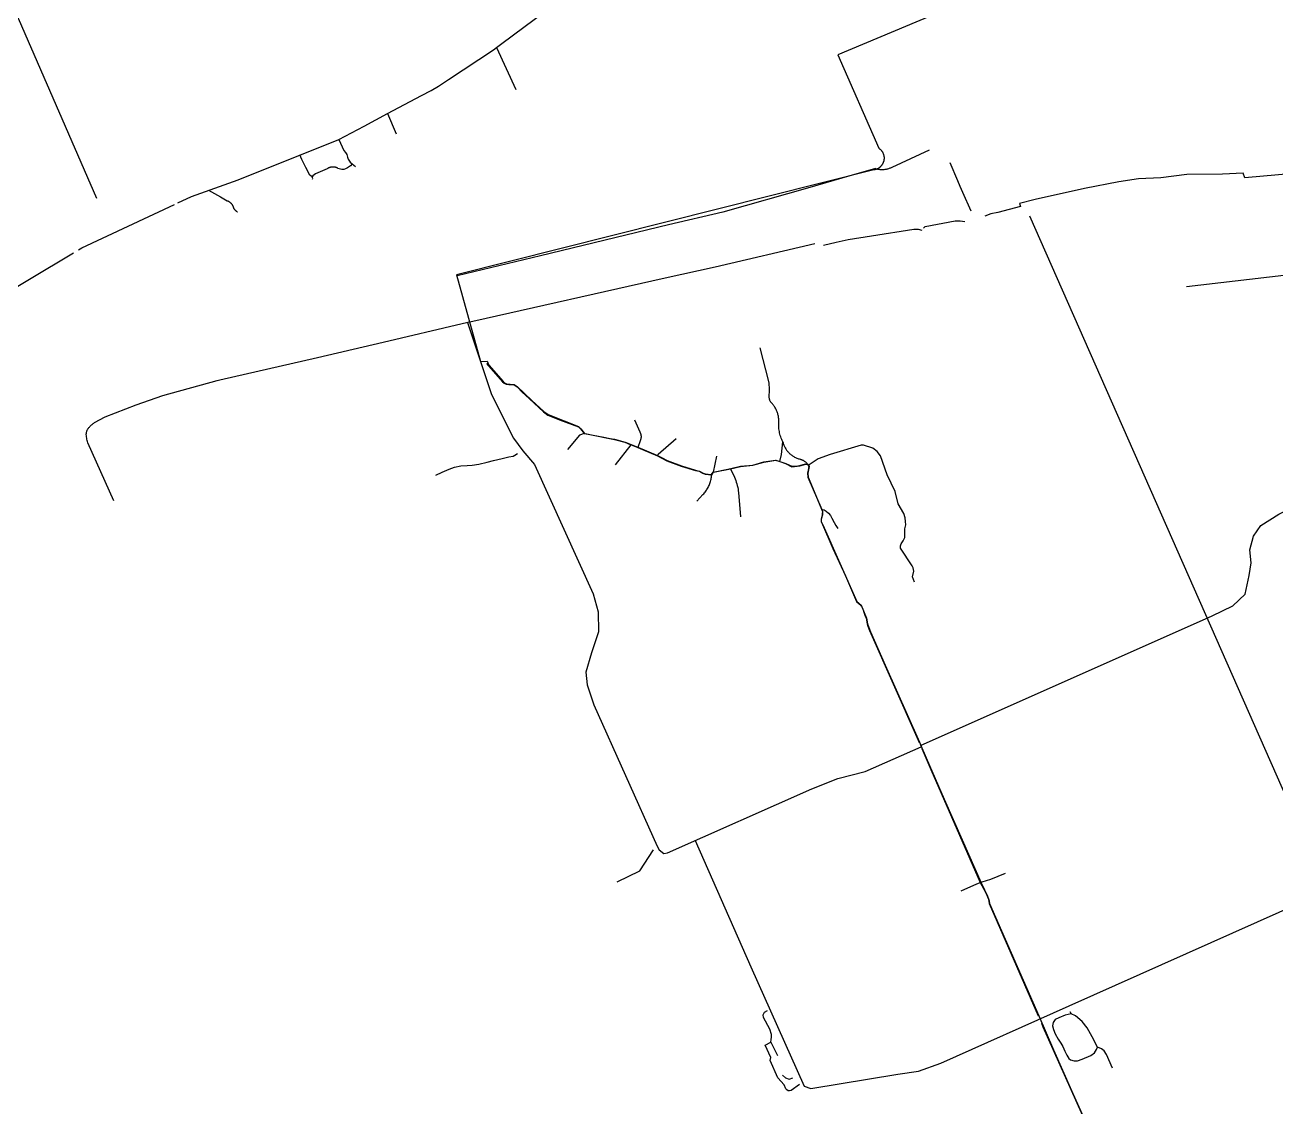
# Model space of a CAD drawing. Header units: inches. Extents: x 327545 to 344127, y 4677187 to 4689491.
# Drawn here: x 334894 to 337126, y 4681506 to 4683436 of the extents above; entities that cross this region are included whole.
import ezdxf

# ---------------------------------------------------------------- set-up
doc = ezdxf.new("R2010")
doc.units = ezdxf.units.IN
doc.header["$MEASUREMENT"] = 0
doc.layers.add('Trails', color=7, linetype='Continuous')

msp = doc.modelspace()

# ---------------------------------------------------------------- linework, layer by layer
at = {"layer": 'Trails'}
for p, q in [((334672.1604, 4683930.6376), (335021.4628, 4683127.5643)), ((335735.2047, 4683396.3078), (335769.374, 4683321.0733)), ((335540.8388, 4683278.2229), (335556.2436, 4683242.3904)), ((335477.7927, 4683188.4181), (335483.5878, 4683183.7558)), ((336411.0486, 4683180.2591), (336351.3761, 4683163.0124)), ((337217.364, 4681892.3033), (336686.7589, 4683095.0845)), ((335813.5552, 4683024.2031), (335664.8962, 4682988.7932)), ((336966.2419, 4682969.9024), (337139.7192, 4682990.1663)), ((335522.9808, 4682867.9841), (335684.1951, 4682906.0178)), ((335241.8027, 4682803.5286), (335415.728, 4682843.395)), ((335947.4754, 4682651.4541), (335975.4938, 4682687.2684)), ((335975.4938, 4682687.2684), (335987.2694, 4682682.5759)), ((336122.0462, 4682638.5066), (336127.9176, 4682667.2154)), ((336290.4518, 4682652.1018), (336291.3198, 4682650.3635)), ((336118.9852, 4682633.8297), (336122.0462, 4682638.5066)), ((336122.0462, 4682638.5066), (336152.4717, 4682644.4302)), ((336756.6771, 4681686.5067), (337217.364, 4681892.3033)), ((336758.0654, 4681676.5982), (336760.0255, 4681672.191)), ((336758.0654, 4681676.5982), (336760.0255, 4681672.191)), ((336224.7553, 4681621.9134), (336236.2618, 4681598.3342))]:
    msp.add_line(p, q, dxfattribs=at)
for points in [[(337111.9913, 4683705.3038), (336343.8363, 4683382.9155), (336417.3464, 4683216.3792), (336417.9462, 4683215.9421), (336418.5304, 4683215.4845), (336419.0985, 4683215.0069), (336419.6497, 4683214.51), (336420.1833, 4683213.9942), (336420.6988, 4683213.4603), (336421.1955, 4683212.9089), (336421.6728, 4683212.3406), (336422.1301, 4683211.7561), (336422.567, 4683211.1561), (336422.9827, 4683210.5414), (336423.377, 4683209.9126), (336423.7492, 4683209.2706), (336424.099, 4683208.616), (336424.426, 4683207.9498), (336424.7296, 4683207.2726), (336425.0096, 4683206.5853), (336425.2657, 4683205.8887), (336425.4975, 4683205.1837), (336425.7047, 4683204.4711), (336425.8872, 4683203.7517), (336426.0446, 4683203.0265), (336426.1768, 4683202.2962), (336426.2837, 4683201.5618), (336426.3651, 4683200.8241), (336426.4209, 4683200.0841), (336426.451, 4683199.3425), (336426.4554, 4683198.6004), (336426.4342, 4683197.8586), (336426.3872, 4683197.1179), (336426.3147, 4683196.3793), (336426.2166, 4683195.6437), (336426.0931, 4683194.9119), (336425.9443, 4683194.1848), (336425.7705, 4683193.4633), (336425.5718, 4683192.7483), (336425.3484, 4683192.0405), (336425.1007, 4683191.3409), (336424.8289, 4683190.6504), (336424.5333, 4683189.9696), (336424.2144, 4683189.2995), (336423.8725, 4683188.6408), (336423.5079, 4683187.9944), (336423.1212, 4683187.3609), (336422.7128, 4683186.7413), (336422.2832, 4683186.1361), (336421.8328, 4683185.5462), (336421.3624, 4683184.9723), (336420.8723, 4683184.4149), (336420.3632, 4683183.8749), (336419.8358, 4683183.3528), (336419.2906, 4683182.8493), (336418.7282, 4683182.365), (336418.1495, 4683181.9004), (336417.555, 4683181.4562), (336416.9455, 4683181.0328), (336416.3217, 4683180.6307), (336415.6843, 4683180.2505), (336415.0342, 4683179.8926), (336414.372, 4683179.5574), (336413.6987, 4683179.2454), (336413.0149, 4683178.9568), (336412.3216, 4683178.6921), (336411.6195, 4683178.4516), (336410.9095, 4683178.2355), (336410.1925, 4683178.0441), (336409.4692, 4683177.8776), (336408.7407, 4683177.7363), (336408.0076, 4683177.6204), (335663.465, 4682990.3819), (335706.2649, 4682836.119), (335718.1256, 4682836.8281), (335719.3956, 4682833.4944), (335721.4594, 4682829.605), (335746.7007, 4682800.0774), (335749.1322, 4682797.7729), (335752.7143, 4682796.1821), (335766.4624, 4682794.7302), (335772.0451, 4682791.37), (335798.1243, 4682766.4197), (335819.347, 4682746.9446), (335827.0565, 4682741.2115), (335881.4111, 4682719.8516), (335885.5386, 4682715.8194), (335891.9045, 4682707.6596), (335896.4448, 4682706.85), (335907.7795, 4682704.7227), (335926.5914, 4682701.135), (335937.9262, 4682698.8807), (335945.5145, 4682697.452), (335964.3264, 4682692.2767), (335987.4269, 4682683.0356), (336022.3702, 4682668.1142), (336030.3293, 4682664.0241), (336039.4059, 4682659.2444), (336064.9726, 4682649.6479), (336089.7906, 4682641.9485), (336097.3577, 4682640.4404), (336103.4695, 4682636.9744), (336107.222, 4682635.3672), (336118.789, 4682634.2491), (336121.5172, 4682638.8816), (336144.8337, 4682643.5779), (336155.3839, 4682645.5954), (336170.1345, 4682649.3988), (336192.2603, 4682651.2839), (336212.2695, 4682657.1048), (336232.9401, 4682660.2798), (336240.7122, 4682657.7993), (336251.0971, 4682654.2936), (336262.1737, 4682649.5856), (336269.2646, 4682649.5327), (336276.276, 4682650.1941), (336286.5514, 4682653.4668), (336290.9832, 4682652.7061), (336292.8353, 4682648.5389), (336290.4209, 4682636.8972), (336290.917, 4682629.9188), (336316.9124, 4682568.7007), (336316.4824, 4682562.3507), (336314.4319, 4682554.5455), (336314.5311, 4682549.8491), (336317.3052, 4682544.698), (336378.0021, 4682407.9983), (336385.4468, 4682401.49), (336395.1372, 4682378.1405), (336396.7842, 4682367.9998), (336402.1393, 4682354.0086), (336428.5048, 4682294.225), (336489.4628, 4682157.2342), (336493.9608, 4682146.7169), (336507.5538, 4682115.1322), (336533.8468, 4682055.2701), (336565.8614, 4681982.5096), (336599.3948, 4681906.0409), (336605.6813, 4681893.4679), (336610.4438, 4681884.2815), (336614.0633, 4681873.6664), (336614.7618, 4681869.3061), (336702.4813, 4681668.7315), (336728.901, 4681607.877), (336761.0215, 4681535.8572), (336790.0728, 4681470.5579)], [(335735.2047, 4683396.3078), (335744.7771, 4683403.2712), (335841.4689, 4683474.9321), (335866.6283, 4683492.7159), (335879.4201, 4683504.4525)], [(335540.8388, 4683278.2229), (335601.3908, 4683310.7349), (335618.3242, 4683319.3338), (335631.4211, 4683327.2714), (335649.5482, 4683338.8714), (335729.4441, 4683392.1173), (335735.2047, 4683396.3078)], [(335166.4222, 4683118.9355), (335190.6723, 4683130.2868), (335274.0824, 4683160.3171), (335453.9994, 4683232.2839), (335499.2879, 4683255.9131), (335540.8388, 4683278.2229)], [(335453.6277, 4683232.0985), (335462.8242, 4683212.3705), (335465.4277, 4683209.005), (335467.8523, 4683205.1911), (335469.153, 4683200.75), (335470.677, 4683197.1093), (335471.8835, 4683194.8868), (335473.9584, 4683191.5028), (335477.7927, 4683188.4181)], [(335406.3433, 4683165.2565), (335404.2882, 4683166.3888), (335401.9234, 4683168.6508), (335394.8127, 4683181.8138), (335387.7351, 4683196.5974), (335384.364, 4683204.4298)], [(336411.0486, 4683180.2591), (336412.3294, 4683179.8745), (336413.6228, 4683179.5344), (336414.9272, 4683179.2393), (336416.2409, 4683178.9895), (336417.5626, 4683178.7852), (336418.8905, 4683178.6268), (336420.2231, 4683178.5144), (336421.5588, 4683178.4482), (336422.896, 4683178.4283), (336424.2331, 4683178.4546), (336425.5684, 4683178.5271), (336426.9005, 4683178.6458), (336428.2276, 4683178.8105), (336429.5483, 4683179.0209), (336430.8609, 4683179.277), (336432.1638, 4683179.5783), (336433.4556, 4683179.9245), (336434.7346, 4683180.3151), (336435.9993, 4683180.7498), (336437.2482, 4683181.228), (336438.4799, 4683181.749), (336439.6927, 4683182.3124), (336440.8854, 4683182.9174), (336507.5192, 4683213.7519)], [(335477.7927, 4683188.4181), (335474.3591, 4683184.8776), (335469.2138, 4683181.5859), (335465.956, 4683179.8611), (335462.6328, 4683178.5699), (335459.2884, 4683178.5064), (335452.2044, 4683180.4388), (335451.8524, 4683180.6733), (335451.4929, 4683180.8962), (335451.1263, 4683181.1071), (335450.753, 4683181.3059), (335450.3734, 4683181.4923), (335449.9878, 4683181.6662), (335449.5968, 4683181.8274), (335449.2007, 4683181.9757), (335448.7999, 4683182.1109), (335448.395, 4683182.233), (335447.9862, 4683182.3416), (335447.5711, 4683182.4375), (335447.1531, 4683182.5196), (335446.7325, 4683182.5879), (335446.31, 4683182.6422), (335445.8859, 4683182.6826), (335445.4607, 4683182.7089), (335445.0348, 4683182.7212), (335444.6088, 4683182.7195), (335444.1831, 4683182.7036), (335443.6266, 4683182.746), (335443.0689, 4683182.7696), (335442.5108, 4683182.7746), (335441.9529, 4683182.7609), (335441.3957, 4683182.7285), (335440.8399, 4683182.6774), (335440.2861, 4683182.6078), (335439.735, 4683182.5196), (335439.1872, 4683182.413), (335438.6432, 4683182.2881), (335438.1037, 4683182.1451), (335437.5693, 4683181.9841), (335437.0406, 4683181.8052), (335436.5182, 4683181.6088), (335436.0027, 4683181.3949), (335435.4946, 4683181.1639), (335434.9946, 4683180.916), (335434.5031, 4683180.6515), (335434.0208, 4683180.3707), (335433.5481, 4683180.0739), (335433.0857, 4683179.7614), (335412.0437, 4683170.4698), (335407.3216, 4683167.4129), (335406.3433, 4683165.2565)], [(336543.5263, 4683191.2153), (336557.1764, 4683158.8558), (336561.4216, 4683148.792), (336566.3367, 4683137.7968), (336580.9746, 4683105.0511)], [(335407.0841, 4683161.0232), (335407.137, 4683162.399), (335406.9254, 4683163.5632), (335406.3433, 4683165.2565)], [(336351.3761, 4683163.0124), (336294.0395, 4683146.4408), (336138.9933, 4683102.5199), (336042.1556, 4683079.7657), (335813.5552, 4683024.2031)], [(337205.2087, 4682998.0769), (337201.6729, 4683016.453), (337198.7493, 4683047.2485), (337196.2035, 4683055.5036), (337193.6673, 4683071.6774), (337192.9995, 4683091.1029), (337197.19, 4683102.6025), (337197.9696, 4683110.5937), (337190.1733, 4683171.795), (337183.3515, 4683173.5492), (337070.3046, 4683163.4139), (337067.3601, 4683171.8618), (337030.0276, 4683170.4259), (336966.3472, 4683169.5866), (336920.045, 4683163.6335), (336880.3575, 4683161.6491), (336845.3001, 4683156.3574), (336783.7843, 4683144.4511), (336695.8102, 4683125.2688), (336668.0289, 4683117.9927), (336670.1456, 4683112.5688), (336629.6642, 4683101.7208), (336616.6996, 4683099.3396), (336606.3809, 4683095.3708)], [(335221.5405, 4683141.4003), (335242.7389, 4683129.6951), (335254.7208, 4683122.7368), (335255.2735, 4683122.5337), (335255.8189, 4683122.3118), (335256.3564, 4683122.0713), (335256.8854, 4683121.8124), (335257.4051, 4683121.5355), (335257.9149, 4683121.241), (335258.4144, 4683120.929), (335258.9028, 4683120.6001), (335259.3797, 4683120.2546), (335259.8444, 4683119.893), (335260.2964, 4683119.5155), (335260.7352, 4683119.1228), (335261.1602, 4683118.7152), (335261.5709, 4683118.2932), (335261.9669, 4683117.8574), (335262.3477, 4683117.4083), (335262.7128, 4683116.9463), (335263.0619, 4683116.472), (335263.3944, 4683115.986), (335263.7101, 4683115.4889), (335264.0084, 4683114.9812), (335264.2892, 4683114.4636), (335264.552, 4683113.9366), (335264.6841, 4683113.3855), (335264.8351, 4683112.8392), (335265.0048, 4683112.2985), (335265.193, 4683111.7639), (335265.3995, 4683111.2361), (335265.6241, 4683110.7157), (335265.8664, 4683110.2033), (335266.1263, 4683109.6996), (335266.4033, 4683109.2052), (335266.6971, 4683108.7205), (335267.0075, 4683108.2463), (335267.334, 4683107.783), (335267.6762, 4683107.3313), (335268.0338, 4683106.8916), (335268.4064, 4683106.4644), (335268.7934, 4683106.0504), (335269.1944, 4683105.6499), (335269.609, 4683105.2634), (335270.0366, 4683104.8915), (335270.4768, 4683104.5344), (335270.929, 4683104.1928), (335271.3927, 4683103.8669), (335271.8673, 4683103.5571), (335272.3523, 4683103.2639), (335272.8471, 4683102.9876)], [(334989.2507, 4683035.2198), (334995.2483, 4683038.8104), (335160.5762, 4683116.1991)], [(336403.8881, 4683060.1336), (336479.3409, 4683072.3085), (336487.4734, 4683072.1417), (336493.9653, 4683070.5338)], [(336496.7584, 4683074.0921), (336499.6357, 4683076.6057), (336553.1809, 4683087.0898), (336562.1436, 4683086.7921), (336570.4119, 4683085.4361)], [(336318.5659, 4683043.7384), (336340.9228, 4683049.1224), (336351.7426, 4683051.4083), (336362.6268, 4683053.3643), (336403.8881, 4683060.1336)], [(334536.0286, 4682743.9017), (334559.1938, 4682766.2423), (334666.1538, 4682841.7927), (334980.6081, 4683030.0458)], [(336036.158, 4682985.0637), (336125.173, 4683005.0297), (336302.732, 4683046.4937)], [(335684.1951, 4682906.0178), (335692.8899, 4682908.0691), (336036.158, 4682985.0637)], [(335683.3816, 4682905.4376), (335706.2649, 4682836.119), (335726.2243, 4682777.1296), (335765.2752, 4682699.0554), (335781.7634, 4682676.5006), (335802.5905, 4682652.2108)], [(335415.728, 4682843.395), (335515.0813, 4682866.1204), (335522.9808, 4682867.9841)], [(336221.9416, 4682780.5394), (336222.0114, 4682783.8489), (336221.9718, 4682787.159), (336221.823, 4682790.4659), (336221.565, 4682793.7662), (336221.1982, 4682797.0561), (336220.723, 4682800.3321), (336205.3435, 4682860.3139)], [(335717.4968, 4682832.2605), (335745.8432, 4682799.6377), (335748.7704, 4682797.2007), (335752.4001, 4682795.6867), (335756.8662, 4682795.0023), (335766.4004, 4682794.1727), (335771.8367, 4682790.8438), (335780.9193, 4682781.4796), (335793.7655, 4682769.5332), (335819.0063, 4682746.2212), (335826.6505, 4682740.4968), (335847.6426, 4682732.2319), (335881.3639, 4682719.5077), (335885.1776, 4682715.6915), (335891.5338, 4682707.4265)], [(335052.4702, 4682587.2878), (335006.2207, 4682691.1716), (335005.5987, 4682693.1741), (335005.0392, 4682695.195), (335004.5427, 4682697.2322), (335004.1097, 4682699.2839), (335003.7406, 4682701.348), (335003.4358, 4682703.4226), (335003.1955, 4682705.5057), (335003.2397, 4682706.2787), (335003.3104, 4682707.0496), (335003.4074, 4682707.8177), (335003.5307, 4682708.5821), (335003.6801, 4682709.3417), (335003.8554, 4682710.0958), (335004.0564, 4682710.8435), (335004.2829, 4682711.5838), (335004.5347, 4682712.3159), (335004.8113, 4682713.039), (335005.1126, 4682713.7522), (335005.4381, 4682714.4546), (335005.7875, 4682715.1455), (335006.1603, 4682715.824), (335006.9787, 4682716.9169), (335007.8321, 4682717.9827), (335008.7196, 4682719.0202), (335009.6402, 4682720.0284), (335010.5931, 4682721.0063), (335011.5771, 4682721.9527), (335012.5913, 4682722.8668), (335013.6346, 4682723.7475), (335014.7059, 4682724.5939), (335015.8041, 4682725.4051), (335016.9279, 4682726.1804), (335018.0764, 4682726.9188), (335037.0336, 4682737.2016), (335092.3375, 4682758.7834), (335139.8196, 4682775.1298), (335236.5729, 4682802.3298), (335241.8027, 4682803.5286)], [(336245.7841, 4682692.6385), (336244.7501, 4682694.8279), (336243.7916, 4682697.0514), (336242.9098, 4682699.3065), (336242.1057, 4682701.5903), (336241.3802, 4682703.9004), (336240.7342, 4682706.2339), (336240.1684, 4682708.5882), (336239.6836, 4682710.9604), (336239.2802, 4682713.3479), (336238.9587, 4682715.7478), (336238.7196, 4682718.1572), (336238.5631, 4682720.5735), (336238.4893, 4682722.9937), (336238.4985, 4682725.4149), (336238.5905, 4682727.8345), (336238.6493, 4682729.3755), (336238.6556, 4682730.9176), (336238.6096, 4682732.459), (336238.5112, 4682733.998), (336238.3606, 4682735.5328), (336238.1579, 4682737.0615), (336237.9034, 4682738.5825), (336237.5974, 4682740.0939), (336237.2401, 4682741.5941), (336236.8321, 4682743.0813), (336236.3738, 4682744.5537), (336235.8658, 4682746.0097), (336235.3085, 4682747.4477), (336234.7027, 4682748.8658), (336234.0491, 4682750.2626), (336233.3484, 4682751.6363), (336232.6014, 4682752.9854), (336231.809, 4682754.3084), (336230.972, 4682755.6036), (336230.0916, 4682756.8697), (336229.1687, 4682758.1052), (336228.2043, 4682759.3085), (336227.1995, 4682760.4784), (336226.1556, 4682761.6135), (336225.0737, 4682762.7124), (336223.9552, 4682763.774), (336223.572, 4682764.6506), (336223.2193, 4682765.5398), (336222.8975, 4682766.4408), (336222.607, 4682767.3523), (336222.3482, 4682768.2732), (336222.1214, 4682769.2026), (336221.9267, 4682770.1393), (336221.7646, 4682771.0821), (336221.6351, 4682772.0299), (336221.5384, 4682772.9817), (336221.4746, 4682773.9362), (336221.7626, 4682777.2339), (336221.9416, 4682780.5394)], [(335980.963, 4682731.7603), (335990.6372, 4682710.4444), (335990.923, 4682709.9292), (335991.191, 4682709.4045), (335991.4411, 4682708.871), (335991.6728, 4682708.3293), (335991.886, 4682707.7801), (335992.0803, 4682707.2239), (335992.2556, 4682706.6614), (335992.4117, 4682706.0933), (335992.5484, 4682705.5202), (335992.6654, 4682704.9428), (335992.7628, 4682704.3617), (335992.8403, 4682703.7776), (335992.8979, 4682703.1913), (335992.9355, 4682702.6033), (335992.9531, 4682702.0144), (335992.9507, 4682701.4252), (335992.9282, 4682700.8365), (335992.8856, 4682700.2489), (335992.8231, 4682699.663), (335992.7407, 4682699.0796), (335992.6385, 4682698.4994), (335992.5166, 4682697.923), (335992.3752, 4682697.351), (335992.2144, 4682696.7842), (335992.0344, 4682696.2232), (335991.8354, 4682695.6687), (335991.6176, 4682695.1212), (335991.3814, 4682694.5815), (335987.2694, 4682682.5759)], [(335891.5338, 4682707.4265), (335883.3752, 4682704.3151), (335861.7943, 4682679.2814)], [(335891.5338, 4682707.4265), (335898.5424, 4682706.151), (335945.3081, 4682696.9757), (335964.1931, 4682691.8343), (335969.4223, 4682689.6256), (335974.8675, 4682687.518), (335975.4938, 4682687.2684)], [(336022.1909, 4682667.7498), (336023.505, 4682670.6748), (336055.3799, 4682698.5472)], [(336240.2274, 4682657.3912), (336243.3035, 4682670.3312), (336245.7841, 4682692.6385)], [(336245.7841, 4682692.6385), (336246.1708, 4682691.2158), (336246.6065, 4682689.8072), (336247.0908, 4682688.4146), (336247.623, 4682687.0397), (336248.2025, 4682685.6839), (336248.8286, 4682684.3491), (336249.5006, 4682683.0368), (336250.2177, 4682681.7485), (336250.9789, 4682680.4858), (336251.7834, 4682679.2503), (336252.6303, 4682678.0434), (336253.5184, 4682676.8665), (336254.4468, 4682675.7211), (336255.4142, 4682674.6085), (336256.4197, 4682673.5302), (336257.4619, 4682672.4873), (336258.5396, 4682671.4811), (336259.6515, 4682670.5128), (336260.7962, 4682669.5837), (336261.9725, 4682668.6948), (336263.1788, 4682667.8471), (336264.4138, 4682667.0417), (336265.676, 4682666.2796), (336266.9638, 4682665.5617), (336268.2756, 4682664.8888), (336269.61, 4682664.2618), (336270.9654, 4682663.6814), (336272.34, 4682663.1482), (336273.7322, 4682662.663), (336275.1405, 4682662.2263), (336276.563, 4682661.8387), (336277.3596, 4682661.6216), (336278.1482, 4682661.3772), (336278.928, 4682661.1057), (336279.6978, 4682660.8074), (336280.457, 4682660.4827), (336281.2044, 4682660.132), (336281.9393, 4682659.7556), (336282.6608, 4682659.3542), (336283.368, 4682658.928), (336284.06, 4682658.4777), (336284.7361, 4682658.0037), (336285.3954, 4682657.5067), (336286.0371, 4682656.9872), (336286.6605, 4682656.4458), (336287.2649, 4682655.8833), (336287.8494, 4682655.3002), (336288.4135, 4682654.6973), (336288.9564, 4682654.0752), (336289.4775, 4682653.4348), (336289.9762, 4682652.7767), (336290.4518, 4682652.1018)], [(335626.6056, 4682633.3359), (335638.0919, 4682638.69), (335650.6138, 4682644.1971), (335660.3808, 4682647.4514), (335671.4, 4682649.7043), (335682.9201, 4682650.4553), (335691.6854, 4682650.9559), (335703.4559, 4682652.7082), (335718.4821, 4682656.4631), (335729.7518, 4682659.467), (335745.2789, 4682663.2219), (335757.0495, 4682665.7251), (335764.5626, 4682667.2271), (335767.8183, 4682668.9794), (335772.827, 4682671.9833)], [(335987.2694, 4682682.5759), (335995.7023, 4682679.2155), (336022.1909, 4682667.7498)], [(336022.1909, 4682667.7498), (336039.1982, 4682658.9669), (336064.5059, 4682649.4575), (336089.8136, 4682641.5658), (336097.2236, 4682640.114), (336103.3456, 4682636.7333), (336107.2095, 4682635.1259), (336113.4988, 4682634.483), (336118.9852, 4682633.8297)], [(336480.9253, 4682442.1494), (336477.4269, 4682451.9315), (336479.3709, 4682462.0263), (336478.6102, 4682467.814), (336476.8771, 4682471.7764), (336455.6906, 4682503.2352), (336455.6408, 4682507.1967), (336456.9805, 4682511.0404), (336460.5854, 4682516.3321), (336463.6612, 4682521.9545), (336463.6457, 4682527.5422), (336463.7604, 4682537.5319), (336465.0503, 4682544.5764), (336464.8101, 4682550.5325), (336464.3557, 4682557.3757), (336461.8362, 4682564.8328), (336451.6623, 4682582.0931), (336446.1692, 4682603.9745), (336431.9242, 4682633.961), (336419.8722, 4682667.8982), (336414.0065, 4682675.3603), (336406.5173, 4682681.1914), (336389.8548, 4682686.6085), (336388.4991, 4682686.7053), (336387.1407, 4682686.755), (336385.7815, 4682686.7575), (336330.4891, 4682670.1829), (336308.8747, 4682662.649), (336291.3199, 4682650.3635), (336292.2672, 4682648.4662), (336291.0134, 4682641.9127), (336289.8162, 4682636.837), (336290.4518, 4682629.8475), (336315.2513, 4682571.8172)], [(335802.5905, 4682652.2108), (335907.6018, 4682421.6184), (335916.2226, 4682389.3017), (335917.3002, 4682353.7533), (335904.369, 4682316.0504), (335894.6705, 4682281.5792), (335896.8257, 4682258.9575), (335908.6794, 4682223.4091), (336021.828, 4681971.3385), (336025.0608, 4681964.8751), (336033.6817, 4681958.4118), (336040.1473, 4681959.489), (336297.6951, 4682073.6748), (336344.0322, 4682091.9876), (336392.5245, 4682104.9143), (336492.6164, 4682148.5596)], [(336152.4717, 4682644.4302), (336152.673, 4682644.4694), (336170.2027, 4682648.9182), (336192.4828, 4682650.8263), (336212.2038, 4682656.5506), (336233.1959, 4682659.7343), (336240.2274, 4682657.3912)], [(336240.2274, 4682657.3912), (336250.3744, 4682654.0099), (336261.8322, 4682648.2856), (336276.3025, 4682649.612), (336286.6381, 4682652.7344), (336290.4518, 4682652.1018)], [(336491.5624, 4682150.9939), (337012.014, 4682382.404), (337048.3462, 4682400.408), (337070.9252, 4682421.2428), (337077.8726, 4682454.2312), (337081.3463, 4682476.8023), (337078.7411, 4682500.2414), (337085.6885, 4682524.5487), (337098.7148, 4682543.6472), (337130.8465, 4682563.6139), (337248.0837, 4682623.514), (337269.7943, 4682637.4039), (337276.7417, 4682646.9531)], [(336092.4456, 4682586.9091), (336103.3601, 4682598.5585), (336104.6886, 4682600.0088), (336105.9668, 4682601.5037), (336107.1932, 4682603.0413), (336108.3664, 4682604.6199), (336109.4849, 4682606.2377), (336110.5475, 4682607.8927), (336111.553, 4682609.5831), (336112.5001, 4682611.3068), (336113.3878, 4682613.0619), (336114.2151, 4682614.8463), (336114.9809, 4682616.6579), (336115.6843, 4682618.4946), (336116.3246, 4682620.3543), (336116.901, 4682622.2347), (336117.4129, 4682624.1338), (336117.8595, 4682626.0492), (336118.2405, 4682627.9787), (336118.5553, 4682629.9202), (336118.8036, 4682631.8713), (336118.9852, 4682633.8297)], [(336152.4717, 4682644.4302), (336159.4207, 4682629.5409), (336160.6696, 4682626.6167), (336161.8157, 4682623.6508), (336162.8578, 4682620.6468), (336163.7945, 4682617.6082), (336164.6247, 4682614.5389), (336165.3474, 4682611.4425), (336165.9617, 4682608.3227), (336166.4669, 4682605.1835), (336166.8624, 4682602.0285), (336170.3352, 4682558.9011)], [(336316.0926, 4682564.2561), (336315.9101, 4682562.4313), (336314.0032, 4682554.7989), (336314.0032, 4682549.7175), (336316.6138, 4682545.4372), (336335.1209, 4682502.6573), (336357.6369, 4682453.5876), (336377.4014, 4682408.0262), (336382.0713, 4682403.8749), (336384.9685, 4682401.1762), (336385.7504, 4682399.2376)], [(336315.2513, 4682571.8172), (336316.5457, 4682568.7882), (336316.0926, 4682564.2561)], [(336315.2513, 4682571.8172), (336319.4833, 4682571.2124), (336323.3991, 4682568.9899), (336327.1033, 4682565.2857), (336330.8075, 4682561.0523), (336333.2417, 4682556.6073), (336337.1575, 4682548.6698), (336340.4383, 4682543.3781), (336344.2484, 4682538.404)], [(336389.7463, 4682389.964), (336390.2469, 4682388.8333), (336392.2676, 4682383.7834), (336394.5185, 4682378.1951), (336396.0848, 4682368.1673), (336397.4053, 4682364.0841), (336400.6534, 4682356.0596), (336402.964, 4682350.599), (336485.0292, 4682166.0829), (336489.1732, 4682156.5458)], [(336493.9948, 4682145.4495), (336510.0812, 4682108.4282), (336598.1732, 4681906.7219), (336604.338, 4681894.7097), (336609.8875, 4681883.9997), (336612.1162, 4681878.0718), (336613.4647, 4681873.2893), (336614.2245, 4681869.1483), (336701.3726, 4681668.9763)], [(336089.4039, 4681981.3273), (336188.6228, 4681756.1294), (336284.1571, 4681543.2825), (336296.0108, 4681538.9736), (336451.186, 4681564.827), (336487.8247, 4681570.2131), (336527.6961, 4681584.217), (336756.6771, 4681686.5067)], [(335950.213, 4681907.7933), (335990.903, 4681927.4788), (336015.3505, 4681965.1026)], [(336642.2652, 4681922.6868), (336616.325, 4681912.2005), (336600.6815, 4681907.0411), (336591.4872, 4681903.5684), (336563.6309, 4681891.4659)], [(336224.7553, 4681621.9134), (336225.3151, 4681626.5122), (336225.8977, 4681630.8545), (336225.6596, 4681635.4583), (336222.7655, 4681644.7404), (336211.5856, 4681666.0811), (336211.0546, 4681670.4627), (336213.0383, 4681675.2483), (336218.7666, 4681678.3704)], [(336760.0255, 4681672.191), (336749.674, 4681669.7567), (336737.9524, 4681665.4966), (336731.5588, 4681661.9972), (336727.9054, 4681656.9764), (336727.1441, 4681651.0426), (336728.6665, 4681644.5003), (336731.8632, 4681636.5887), (336737.1913, 4681627.1556), (336741.9103, 4681620.309), (336745.4116, 4681613.9188), (336748.7606, 4681605.855), (336752.2618, 4681598.8563), (336756.0676, 4681592.9225), (336758.9599, 4681590.1839), (336765.5057, 4681588.5103), (336771.747, 4681588.3581), (336780.1196, 4681591.2489), (336795.3424, 4681598.2477), (336801.9042, 4681603.0159), (336805.3297, 4681608.879), (336807.0425, 4681612.7735)], [(336760.0255, 4681672.191), (336749.674, 4681669.7567), (336737.9524, 4681665.4966), (336731.5588, 4681661.9972), (336727.9054, 4681656.9764), (336727.1441, 4681651.0426), (336728.6665, 4681644.5003), (336731.8632, 4681636.5887), (336737.1913, 4681627.1556), (336741.9103, 4681620.309), (336745.4116, 4681613.9188), (336748.7606, 4681605.855), (336752.2618, 4681598.8563), (336756.0676, 4681592.9225), (336758.9599, 4681590.1839), (336765.5057, 4681588.5103), (336771.747, 4681588.3581), (336780.1196, 4681591.2489), (336795.3424, 4681598.2477), (336801.9042, 4681603.0159), (336805.3297, 4681608.879), (336807.0425, 4681612.7735)], [(336807.0425, 4681612.7735), (336797.7781, 4681631.1114), (336788.6444, 4681647.6954), (336779.9673, 4681658.8021), (336768.0936, 4681668.5395), (336760.0255, 4681672.191)], [(336807.0425, 4681612.7735), (336797.7781, 4681631.1114), (336788.6444, 4681647.6954), (336779.9673, 4681658.8021), (336768.0936, 4681668.5395), (336760.0255, 4681672.191)], [(336707.4339, 4681655.938), (336709.9837, 4681648.9988), (336790.3999, 4681468.4446), (336799.5763, 4681445.4655)], [(336275.8133, 4681546.3853), (336260.6791, 4681535.749), (336257.6099, 4681535.114), (336255.2816, 4681535.2728), (336253.112, 4681536.6486), (336251.4306, 4681538.5324), (336248.4483, 4681545.8385), (336237.2139, 4681558.3484), (336223.4534, 4681588.8718), (336224.2346, 4681594.5955), (336214.3402, 4681616.1896), (336224.7553, 4681621.9134)], [(336834.1876, 4681575.3652), (336823.2002, 4681599.9213), (336818.9035, 4681606.0972), (336814.0649, 4681609.7777), (336807.0425, 4681612.7735)], [(336834.1876, 4681575.3652), (336823.2002, 4681599.9213), (336818.9035, 4681606.0972), (336814.0649, 4681609.7777), (336807.0425, 4681612.7735)], [(336245.1883, 4681562.8203), (336250.8379, 4681558.3813), (336256.891, 4681555.96), (336263.5919, 4681558.1126)]]:
    msp.add_lwpolyline(points, dxfattribs=at)

doc.saveas('drawing.dxf')
